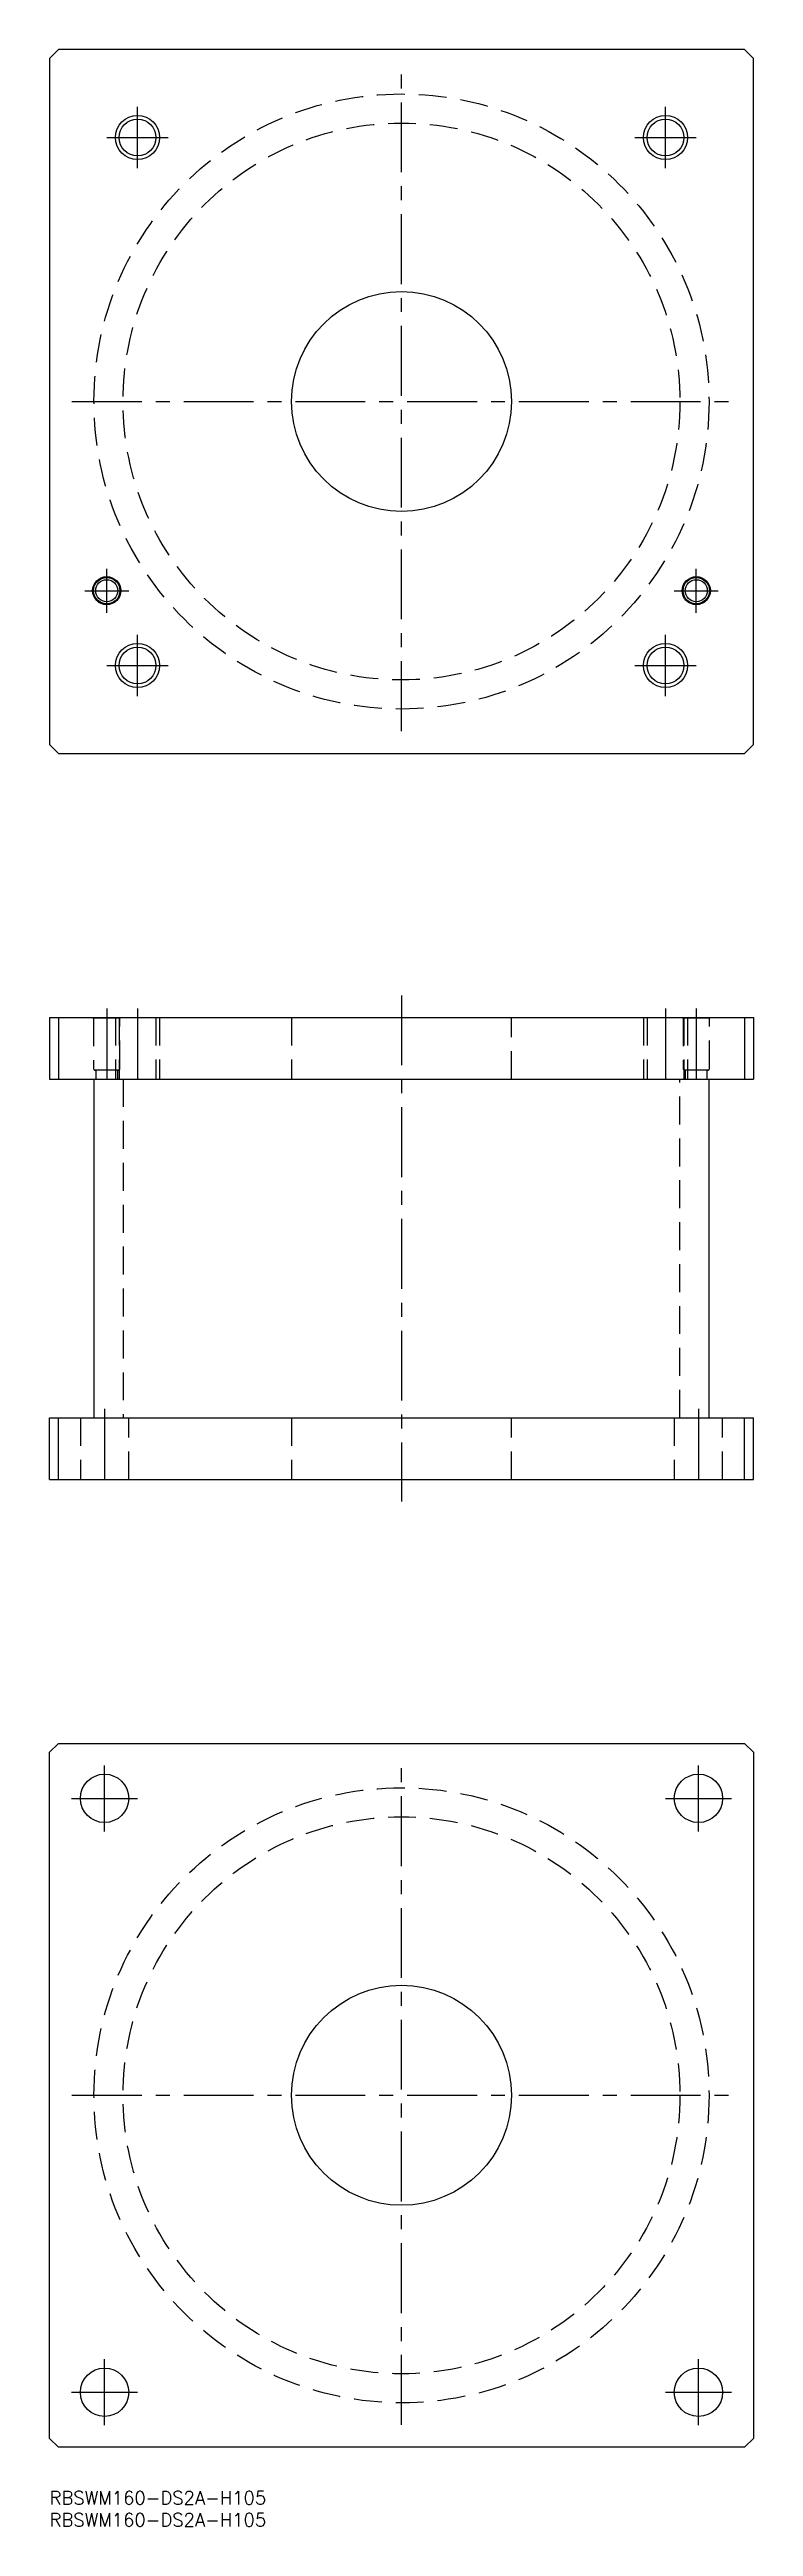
# Model space of a CAD drawing. Extents: x 0 to 160, y -8 to 555.
import ezdxf

# ---------------------------------------------------------------- set-up
doc = ezdxf.new("R2010")
doc.units = 0
doc.header["$LTSCALE"] = 0.5
doc.linetypes.add('CENTER', pattern=[50.8, 31.75, -6.35, 6.35, -6.35])
doc.linetypes.add('DASHED', pattern=[19.05, 12.7, -6.35])
for name, color, linetype in [('MSM_CENTER', 1, 'CENTER'), ('MSM_CONTINUOUS', 7, 'CONTINUOUS'), ('MSM_DASHED', 4, 'DASHED'), ('MSM_NARROW', 5, 'CONTINUOUS'), ('MSM_PART_NUMBER', 7, 'CONTINUOUS')]:
    doc.layers.add(name, color=color, linetype=linetype)
doc.styles.get("Standard").update_dxf_attribs({"font": 'txt.shx', "height": 3, "bigfont": 'bigfont.shx'})

# ---------------------------------------------------------------- blocks, each defined once
blk = doc.blocks.new('*U49')
at = {"layer": 'MSM_PART_NUMBER'}
blk.add_text('RBSWM160-DS2A-H105', height=3, dxfattribs=at).set_placement((0, -3))
blk = doc.blocks.new('*U50')
at = {"layer": 'MSM_PART_NUMBER'}
blk.add_text('RBSWM160-DS2A-H105', height=3, dxfattribs=at).set_placement((0, -8))

msp = doc.modelspace()

# ---------------------------------------------------------------- linework, layer by layer
at = {"layer": 'MSM_CENTER'}
for p, q in [((80, 400.1), (80, 549.9)), ((20, 528), (20, 542)), ((140, 528), (140, 542)), ((13, 535), (27, 535)), ((133, 535), (147, 535)), ((5.1, 475), (154.9, 475)), ((13, 427), (13, 437)), ((147, 427), (147, 437)), ((8, 432), (18, 432)), ((142, 432), (152, 432)), ((20, 408), (20, 422)), ((140, 408), (140, 422)), ((13, 415), (27, 415)), ((133, 415), (147, 415)), ((80, 340), (80, 225)), ((13, 337), (13, 319)), ((20, 337), (20, 319)), ((140, 337), (140, 319)), ((147, 337), (147, 319)), ((12.5, 246), (12.5, 228)), ((147.5, 246), (147.5, 228)), ((12.5, 150), (12.5, 165)), ((80, 15.1), (80, 164.9)), ((147.5, 150), (147.5, 165)), ((5, 157.5), (20, 157.5)), ((140, 157.5), (155, 157.5)), ((5.1, 90), (154.9, 90)), ((12.5, 15), (12.5, 30)), ((147.5, 15), (147.5, 30)), ((5, 22.5), (20, 22.5)), ((140, 22.5), (155, 22.5))]:
    msp.add_line(p, q, dxfattribs=at)
at = {"layer": 'MSM_CONTINUOUS'}
for p, q in [((2, 555), (0, 553)), ((0, 553), (0, 397)), ((158, 555), (2, 555)), ((160, 553), (158, 555)), ((160, 397), (160, 553)), ((0, 397), (2, 395)), ((2, 395), (158, 395)), ((158, 395), (160, 397)), ((0, 335), (0, 321)), ((0, 335), (160, 335)), ((2, 335), (2, 321)), ((158, 335), (158, 321)), ((160, 335), (160, 321)), ((0, 321), (160, 321)), ((10.1, 321), (10.1, 244)), ((149.9, 244), (149.9, 321)), ((0, 244), (160, 244)), ((0, 230), (0, 244)), ((2, 230), (2, 244)), ((158, 230), (158, 244)), ((160, 230), (160, 244)), ((0, 230), (160, 230)), ((0, 168), (2, 170)), ((2, 170), (158, 170)), ((158, 170), (160, 168)), ((0, 12), (0, 168)), ((160, 168), (160, 12)), ((2, 10), (0, 12)), ((160, 12), (158, 10)), ((158, 10), (2, 10))]:
    msp.add_line(p, q, dxfattribs=at)
for centre, radius in [((20, 535), 4.19), ((140, 535), 4.19), ((80, 475), 25), ((13, 432), 3.2), ((13, 432), 3), ((13, 432), 2.5), ((147, 432), 3.2), ((147, 432), 3), ((147, 432), 2.5), ((20, 415), 4.19), ((140, 415), 4.19), ((12.5, 157.5), 5.5), ((147.5, 157.5), 5.5), ((80, 90), 25), ((12.5, 22.5), 5.5), ((147.5, 22.5), 5.5)]:
    msp.add_circle(centre, radius, dxfattribs=at)
at = {"layer": 'MSM_DASHED'}
for p, q in [((9.8, 335), (10, 334.8)), ((10, 334.8), (10, 323.4)), ((16, 334.8), (10, 334.8)), ((15, 335), (15, 321)), ((15.81, 335), (15.81, 321)), ((16, 334.8), (16.2, 335)), ((16, 323.4), (16, 334.8)), ((24.19, 335), (24.19, 321)), ((25, 335), (25, 321)), ((55, 335), (55, 321)), ((105, 321), (105, 335)), ((135, 335), (135, 321)), ((135.81, 335), (135.81, 321)), ((143.8, 335), (144, 334.8)), ((144, 334.8), (144, 323.4)), ((150, 334.8), (144, 334.8)), ((144.19, 335), (144.19, 321)), ((145, 335), (145, 321)), ((150, 334.8), (150.2, 335)), ((150, 323.4), (150, 334.8)), ((15.6, 323), (10.4, 323)), ((10.5, 323), (10.5, 321)), ((15.5, 321), (15.5, 323)), ((16.7, 321), (16.7, 244)), ((143.3, 244), (143.3, 321)), ((149.6, 323), (144.4, 323)), ((144.5, 323), (144.5, 321)), ((149.5, 321), (149.5, 323)), ((7, 244), (7, 230)), ((18, 230), (18, 244)), ((55, 244), (55, 230)), ((105, 230), (105, 244)), ((142, 244), (142, 230)), ((153, 230), (153, 244))]:
    msp.add_line(p, q, dxfattribs=at)
for centre, radius in [((80, 475), 69.9), ((80, 475), 63.3), ((80, 90), 69.9), ((80, 90), 63.3)]:
    msp.add_circle(centre, radius, dxfattribs=at)
for centre, start, end in [((10.4, 323.4), 180, 270), ((15.6, 323.4), 270, 360), ((144.4, 323.4), 180, 270), ((149.6, 323.4), 270, 360)]:
    msp.add_arc(centre, 0.4, start, end, dxfattribs=at)
at = {"layer": 'MSM_NARROW'}
for centre in [(20, 535), (140, 535), (20, 415), (140, 415)]:
    msp.add_circle(centre, 5, dxfattribs=at)

# ---------------------------------------------------------------- block references
at = {"layer": 'MSM_CONTINUOUS'}
for name in ['*U49', '*U50']:
    msp.add_blockref(name, (0, 0), dxfattribs=at)

doc.saveas('drawing.dxf')
